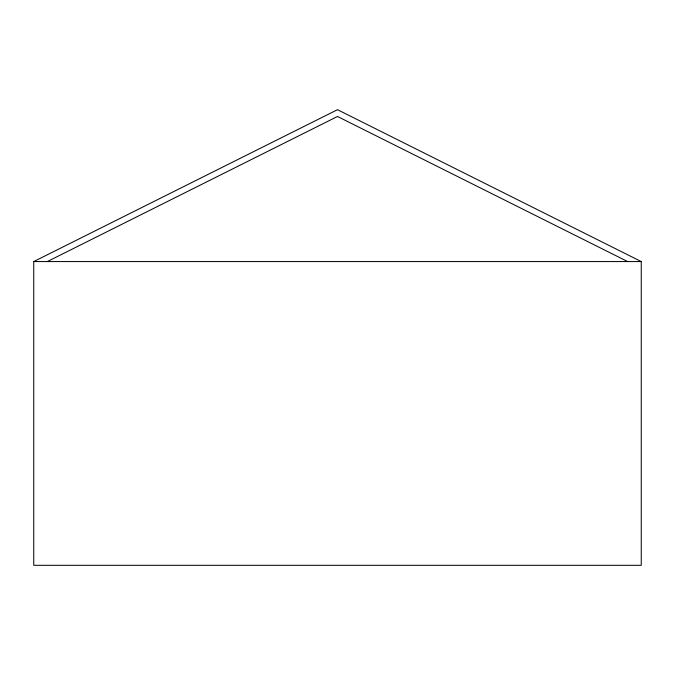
<?xml version="1.0" encoding="UTF-8"?>
<svg xmlns="http://www.w3.org/2000/svg" width="675" height="675" viewBox="0 0 675 675"><rect width="100%" height="100%" fill="white"/><g stroke="black" fill="none" stroke-linecap="round" stroke-linejoin="round"><path stroke-width="1.01" d="M33.75 261.562L337.5 109.688L641.25 261.562L641.25 565.312L33.75 565.312L33.75 261.562L641.25 261.562M47.334 261.562L337.5 116.48L627.666 261.562"/></g></svg>
